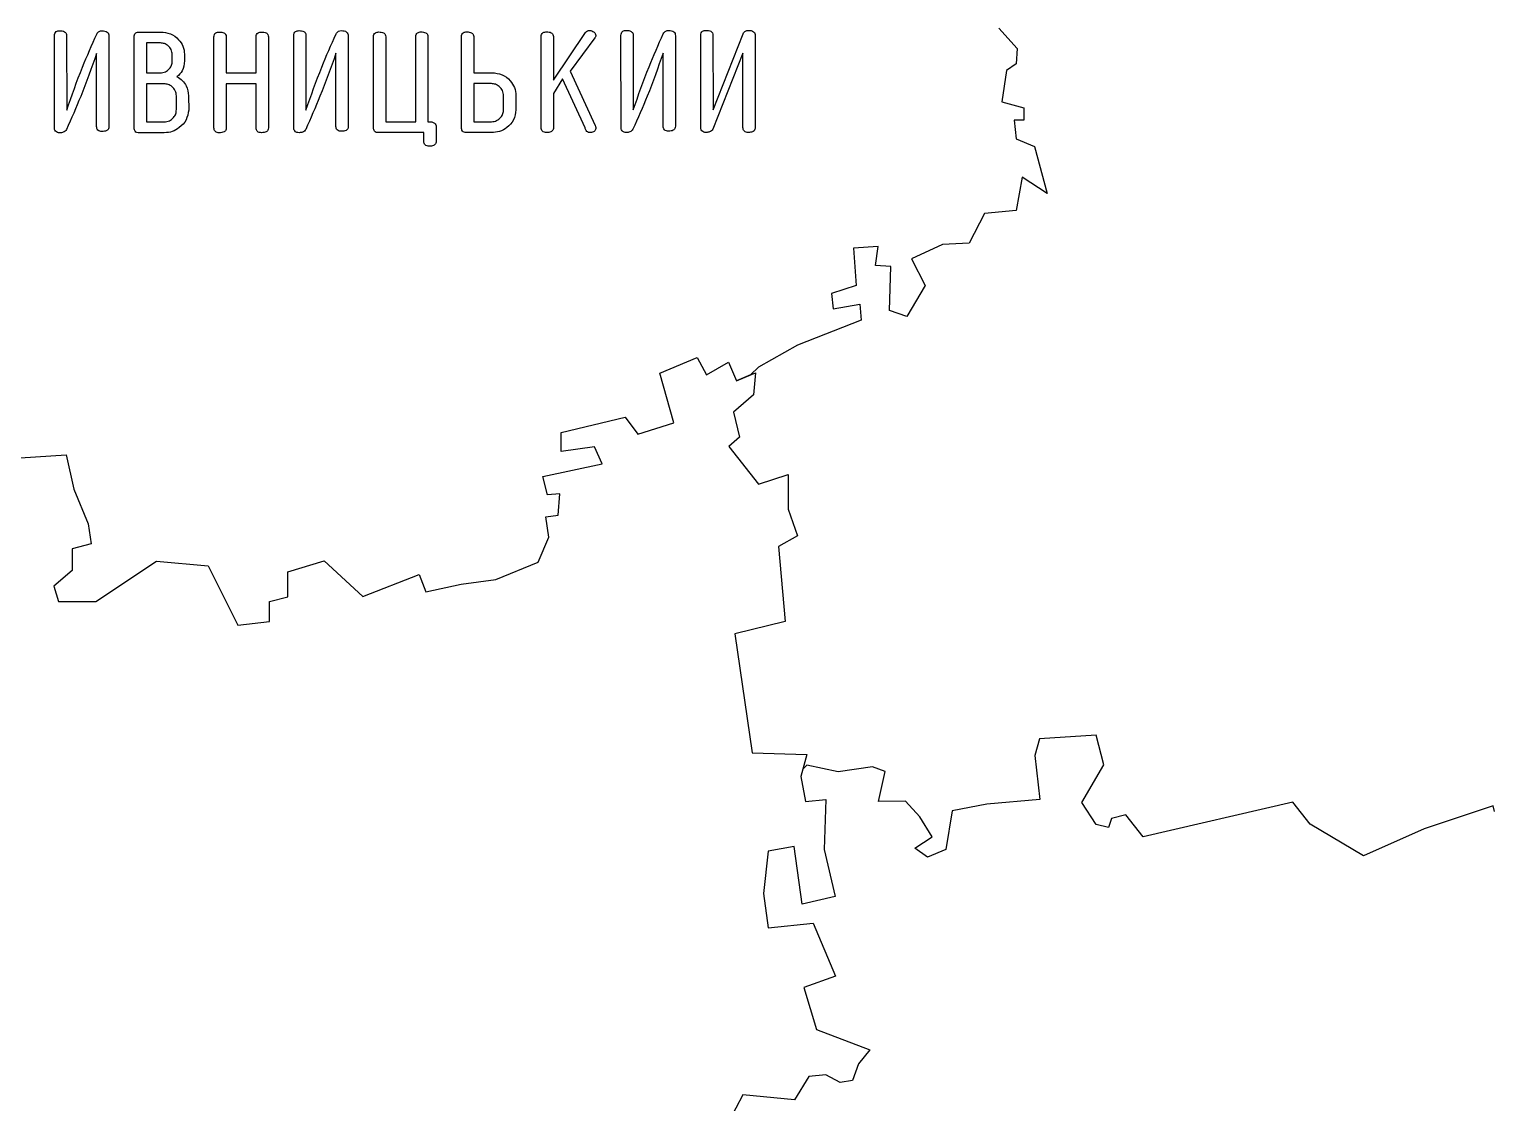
# Model space of a CAD drawing. Header units: millimetres. Extents: x 13 to 580, y 5 to 382.
# Drawn here: x 318.9 to 398.9, y 136 to 194.6 of the extents above; entities that cross this region are included whole.
import ezdxf

# ---------------------------------------------------------------- set-up
doc = ezdxf.new("R2010")
doc.units = ezdxf.units.MM

msp = doc.modelspace()

# ---------------------------------------------------------------- linework, layer by layer
at = {"color": 7, "linetype": 'Continuous', "lineweight": 25}
for p, q in [((320.306, 189.283), (320.303, 194.296)), ((320.972, 194.297), (320.974, 190.228)), ((324.926, 194.492), (326.094, 194.493)), ((333.372, 189.291), (333.369, 194.304)), ((334.038, 194.304), (334.04, 190.235)), ((347.552, 191.869), (349.305, 194.468)), ((351.24, 189.301), (351.237, 194.314)), ((351.906, 194.315), (351.908, 190.246)), ((355.595, 189.304), (355.592, 194.317)), ((356.261, 194.317), (356.263, 190.248)), ((356.263, 190.248), (357.903, 194.404)), ((371.868, 194.704), (372.875, 193.602)), ((323.276, 194.274), (323.279, 189.33)), ((324.661, 189.258), (324.658, 194.226)), ((325.327, 193.898), (325.328, 192.262)), ((326.087, 193.898), (325.327, 193.898)), ((329.017, 189.26), (329.014, 194.228)), ((329.683, 194.235), (329.684, 192.265)), ((331.319, 192.266), (331.318, 194.236)), ((331.987, 194.23), (331.99, 189.262)), ((336.342, 194.281), (336.345, 189.338)), ((337.727, 189.264), (337.724, 194.235)), ((338.393, 194.237), (338.396, 189.594)), ((340.031, 189.595), (340.029, 194.238)), ((340.697, 194.239), (340.7, 189.596)), ((342.529, 189.268), (342.526, 194.236)), ((343.195, 194.242), (343.196, 192.273)), ((346.884, 189.271), (346.881, 194.239)), ((347.55, 194.243), (347.552, 191.869)), ((349.815, 194.177), (348.455, 192.357)), ((354.21, 194.292), (354.212, 189.348)), ((358.565, 194.292), (358.568, 189.279)), ((372.875, 193.602), (372.81, 192.759)), ((322.61, 189.329), (322.607, 193.327)), ((326.74, 192.904), (326.74, 193.261)), ((327.409, 193.294), (327.409, 192.92)), ((335.676, 189.336), (335.674, 193.335)), ((353.544, 189.347), (353.541, 193.345)), ((357.897, 193.348), (356.248, 189.189)), ((357.899, 189.278), (357.897, 193.348)), ((372.81, 192.759), (372.291, 192.402)), ((325.328, 192.262), (326.088, 192.263)), ((329.684, 192.265), (331.319, 192.266)), ((343.196, 192.273), (344.197, 192.273)), ((348.052, 191.937), (347.552, 191.142)), ((349.276, 189.263), (348.052, 191.937)), ((348.455, 192.357), (349.831, 189.385)), ((372.291, 192.402), (372.032, 190.681)), ((326.293, 191.668), (325.329, 191.668)), ((325.329, 191.668), (325.33, 189.587)), ((331.319, 191.671), (329.684, 191.67)), ((329.684, 191.67), (329.685, 189.261)), ((331.321, 189.262), (331.319, 191.671)), ((344.16, 191.679), (343.196, 191.678)), ((343.196, 191.678), (343.197, 189.597)), ((347.552, 191.142), (347.553, 189.273)), ((326.965, 190.258), (326.964, 191.002)), ((327.633, 191.01), (327.634, 190.233)), ((344.832, 190.268), (344.832, 191.013)), ((345.501, 191.032), (345.501, 190.25)), ((372.032, 190.681), (373.234, 190.356)), ((373.234, 190.356), (373.235, 189.676)), ((325.33, 189.587), (326.294, 189.587)), ((338.396, 189.594), (340.031, 189.595)), ((340.7, 189.596), (340.772, 189.596)), ((343.197, 189.597), (344.161, 189.598)), ((373.235, 189.676), (372.714, 189.675)), ((372.714, 189.675), (372.812, 188.669)), ((326.305, 188.993), (324.932, 188.992)), ((340.478, 189.001), (337.998, 189)), ((340.478, 188.519), (340.478, 189.001)), ((341.146, 189.323), (341.147, 188.531)), ((344.172, 189.003), (342.799, 189.002)), ((372.812, 188.669), (373.818, 188.248)), ((373.818, 188.248), (374.501, 185.686)), ((373.137, 186.561), (372.814, 184.743)), ((374.501, 185.686), (373.137, 186.561)), ((372.814, 184.743), (371.095, 184.58)), ((371.095, 184.58), (370.253, 182.959)), ((365.289, 182.792), (363.925, 182.694)), ((363.925, 182.694), (364.088, 180.651)), ((365.127, 181.754), (365.289, 182.792)), ((368.792, 182.893), (367.106, 182.111)), ((370.253, 182.959), (368.792, 182.893)), ((365.97, 181.69), (365.127, 181.754)), ((365.906, 179.289), (365.97, 181.69)), ((367.106, 182.111), (367.852, 180.653)), ((364.088, 180.651), (362.727, 180.226)), ((362.727, 180.226), (362.824, 179.384)), ((367.852, 180.653), (366.848, 178.966)), ((362.824, 179.384), (364.284, 179.644)), ((364.284, 179.644), (364.349, 178.769)), ((366.848, 178.966), (365.906, 179.289)), ((364.349, 178.769), (360.879, 177.404)), ((353.352, 175.874), (355.396, 176.719)), ((355.396, 176.719), (355.915, 175.779)), ((360.879, 177.404), (358.738, 176.202)), ((355.915, 175.779), (357.115, 176.461)), ((357.115, 176.461), (357.537, 175.455)), ((358.738, 176.202), (358.316, 175.781)), ((354.131, 173.149), (353.352, 175.874)), ((357.537, 175.455), (358.577, 175.877)), ((358.316, 175.781), (357.537, 175.455)), ((358.577, 175.877), (358.48, 174.677)), ((358.48, 174.677), (357.378, 173.735)), ((357.378, 173.735), (357.702, 172.374)), ((347.968, 172.626), (351.472, 173.472)), ((351.472, 173.472), (352.153, 172.532)), ((352.153, 172.532), (354.131, 173.149)), ((347.968, 171.588), (347.968, 172.626)), ((357.702, 172.374), (357.118, 171.854)), ((318.442, 171.246), (320.941, 171.41)), ((320.941, 171.41), (321.364, 169.529)), ((349.785, 171.85), (347.968, 171.588)), ((350.207, 170.909), (349.785, 171.85)), ((357.118, 171.854), (358.742, 169.811)), ((346.963, 170.225), (350.207, 170.909)), ((358.742, 169.811), (360.364, 170.332)), ((360.364, 170.332), (360.365, 168.448)), ((321.364, 169.529), (322.144, 167.648)), ((347.223, 169.219), (346.963, 170.225)), ((347.905, 169.285), (347.223, 169.219)), ((347.809, 168.115), (347.905, 169.285)), ((347.126, 168.018), (347.809, 168.115)), ((347.29, 166.916), (347.126, 168.018)), ((360.365, 168.448), (360.885, 166.988)), ((322.144, 167.648), (322.306, 166.544)), ((322.306, 166.544), (321.268, 166.284)), ((346.708, 165.552), (347.29, 166.916)), ((360.885, 166.988), (359.847, 166.405)), ((359.847, 166.405), (360.205, 162.316)), ((321.268, 166.284), (321.269, 165.083)), ((322.568, 163.397), (325.876, 165.606)), ((325.876, 165.606), (328.699, 165.346)), ((333.046, 165.026), (335.025, 165.611)), ((335.025, 165.611), (337.136, 163.665)), ((344.403, 164.609), (346.708, 165.552)), ((321.269, 165.083), (320.263, 164.239)), ((328.699, 165.346), (330.322, 162.103)), ((333.047, 163.663), (333.046, 165.026)), ((337.136, 163.665), (340.217, 164.867)), ((340.217, 164.867), (340.575, 163.925)), ((320.263, 164.239), (320.522, 163.396)), ((340.575, 163.925), (342.52, 164.35)), ((342.52, 164.35), (344.403, 164.609)), ((320.522, 163.396), (322.568, 163.397)), ((332.043, 163.403), (333.047, 163.663)), ((332.043, 162.3), (332.043, 163.403)), ((360.205, 162.316), (357.449, 161.632)), ((330.322, 162.103), (332.043, 162.3)), ((357.449, 161.632), (358.393, 155.144)), ((377.179, 156.098), (374.098, 155.899)), ((377.602, 154.473), (377.179, 156.098)), ((358.393, 155.144), (361.378, 155.049)), ((374.098, 155.899), (373.837, 154.991)), ((361.378, 155.049), (361.055, 153.847)), ((361.378, 154.464), (361.163, 154.249)), ((363.099, 154.107), (361.378, 154.464)), ((364.98, 154.369), (363.099, 154.107)), ((365.661, 154.109), (364.98, 154.369)), ((373.837, 154.991), (374.1, 152.589)), ((376.402, 152.429), (377.602, 154.473)), ((361.055, 153.847), (361.316, 152.484)), ((365.306, 152.487), (365.661, 154.109)), ((361.316, 152.484), (362.419, 152.582)), ((362.419, 152.582), (362.324, 149.858)), ((366.766, 152.488), (365.306, 152.487)), ((367.547, 151.645), (366.766, 152.488)), ((369.329, 151.971), (368.974, 149.862)), ((371.211, 152.328), (369.329, 151.971)), ((374.1, 152.589), (371.211, 152.328)), ((377.182, 151.229), (376.402, 152.429)), ((387.922, 152.436), (379.745, 150.549)), ((388.864, 151.236), (387.922, 152.436)), ((398.857, 152.245), (395.094, 150.982)), ((398.925, 151.925), (398.857, 152.245)), ((368.228, 150.542), (367.547, 151.645)), ((377.863, 151.067), (377.182, 151.229)), ((378.026, 151.555), (377.863, 151.067)), ((378.804, 151.748), (378.026, 151.555)), ((379.745, 150.549), (378.804, 151.748)), ((391.783, 149.517), (388.864, 151.236)), ((367.288, 149.924), (368.228, 150.542)), ((395.094, 150.982), (391.783, 149.517)), ((359.271, 149.759), (359.014, 147.455)), ((360.7, 150.018), (359.271, 149.759)), ((361.123, 146.872), (360.7, 150.018)), ((362.324, 149.858), (362.941, 147.294)), ((367.969, 149.439), (367.288, 149.924)), ((368.974, 149.862), (367.969, 149.439)), ((359.014, 147.455), (359.273, 145.573)), ((362.941, 147.294), (361.123, 146.872)), ((359.273, 145.573), (361.74, 145.834)), ((361.74, 145.834), (362.943, 142.947)), ((362.943, 142.947), (361.224, 142.33)), ((361.224, 142.33), (361.907, 140.025)), ((361.907, 140.025), (364.827, 138.924)), ((364.827, 138.924), (364.211, 138.145)), ((362.427, 137.56), (361.486, 137.462)), ((363.206, 137.139), (362.427, 137.56)), ((364.211, 138.145), (363.887, 137.236)), ((361.486, 137.462), (360.708, 136.196)), ((363.887, 137.236), (363.206, 137.139)), ((357.884, 136.455), (355.843, 132.591)), ((360.708, 136.196), (357.884, 136.455))]:
    msp.add_line(p, q, dxfattribs=at)
for points, knots in [([(320.303, 194.296), (320.306, 194.34), (320.311, 194.426), (320.417, 194.552), (320.531, 194.559), (320.6, 194.564)], [0, 0, 0, 0, 0.281448, 0.560417, 1, 1, 1, 1]), ([(320.6, 194.564), (320.689, 194.56), (320.801, 194.555), (320.907, 194.477), (320.961, 194.407), (320.968, 194.341), (320.972, 194.297)], [0, 0, 0, 0, 0.498897, 0.624506, 0.750276, 1, 1, 1, 1]), ([(320.974, 190.228), (321.25, 191.015), (321.742, 192.422), (322.347, 193.784), (322.614, 194.384)], [0, 0, 0, 0, 0.5598552, 1, 1, 1, 1]), ([(322.614, 194.384), (322.655, 194.441), (322.728, 194.544), (322.852, 194.559), (322.906, 194.565)], [0, 0, 0, 0, 0.559078, 1, 1, 1, 1]), ([(322.906, 194.565), (322.956, 194.563), (323.056, 194.558), (323.191, 194.504), (323.268, 194.393), (323.273, 194.313), (323.276, 194.274)], [0, 0, 0, 0, 0.281021, 0.56014, 0.77958, 1, 1, 1, 1]), ([(324.658, 194.226), (324.66, 194.267), (324.664, 194.348), (324.733, 194.446), (324.831, 194.487), (324.895, 194.49), (324.926, 194.492)], [0, 0, 0, 0, 0.280908, 0.558878, 0.778848, 1, 1, 1, 1]), ([(326.094, 194.493), (326.279, 194.475), (326.651, 194.441), (327.076, 194.123), (327.359, 193.73), (327.392, 193.439), (327.409, 193.294)], [0, 0, 0, 0, 0.280068, 0.559778, 0.780043, 1, 1, 1, 1]), ([(329.014, 194.228), (329.016, 194.271), (329.022, 194.357), (329.129, 194.483), (329.242, 194.49), (329.311, 194.494)], [0, 0, 0, 0, 0.2815406, 0.5603162, 1, 1, 1, 1]), ([(329.311, 194.494), (329.399, 194.491), (329.509, 194.486), (329.617, 194.412), (329.671, 194.344), (329.678, 194.278), (329.683, 194.235)], [0, 0, 0, 0, 0.49893, 0.62494, 0.750394, 1, 1, 1, 1]), ([(331.318, 194.236), (331.321, 194.278), (331.327, 194.364), (331.411, 194.458), (331.515, 194.492), (331.582, 194.495), (331.615, 194.496)], [0, 0, 0, 0, 0.280279, 0.558158, 0.778952, 1, 1, 1, 1]), ([(331.615, 194.496), (331.704, 194.491), (331.815, 194.486), (331.922, 194.411), (331.975, 194.34), (331.982, 194.274), (331.987, 194.23)], [0, 0, 0, 0, 0.498863, 0.624687, 0.750258, 1, 1, 1, 1]), ([(333.369, 194.304), (333.372, 194.347), (333.377, 194.433), (333.484, 194.559), (333.597, 194.567), (333.666, 194.571)], [0, 0, 0, 0, 0.281448, 0.560417, 1, 1, 1, 1]), ([(333.666, 194.571), (333.756, 194.567), (333.867, 194.562), (333.974, 194.485), (334.027, 194.415), (334.034, 194.348), (334.038, 194.304)], [0, 0, 0, 0, 0.498897, 0.624506, 0.750276, 1, 1, 1, 1]), ([(334.04, 190.235), (334.316, 191.023), (334.808, 192.43), (335.414, 193.792), (335.68, 194.391)], [0, 0, 0, 0, 0.559855, 1, 1, 1, 1]), ([(335.68, 194.391), (335.721, 194.449), (335.794, 194.552), (335.918, 194.566), (335.973, 194.573)], [0, 0, 0, 0, 0.559078, 1, 1, 1, 1]), ([(335.973, 194.573), (336.023, 194.57), (336.122, 194.566), (336.257, 194.512), (336.334, 194.4), (336.339, 194.321), (336.342, 194.281)], [0, 0, 0, 0, 0.281021, 0.56014, 0.77958, 1, 1, 1, 1]), ([(337.724, 194.235), (337.727, 194.278), (337.733, 194.363), (337.84, 194.488), (337.953, 194.495), (338.022, 194.5)], [0, 0, 0, 0, 0.281484, 0.560391, 1, 1, 1, 1]), ([(338.022, 194.5), (338.11, 194.495), (338.22, 194.49), (338.328, 194.416), (338.382, 194.347), (338.389, 194.281), (338.393, 194.237)], [0, 0, 0, 0, 0.499126, 0.624719, 0.750407, 1, 1, 1, 1]), ([(340.029, 194.238), (340.031, 194.281), (340.037, 194.366), (340.145, 194.489), (340.257, 194.496), (340.326, 194.501)], [0, 0, 0, 0, 0.281462, 0.560027, 1, 1, 1, 1]), ([(340.326, 194.501), (340.414, 194.497), (340.525, 194.491), (340.632, 194.418), (340.686, 194.348), (340.693, 194.282), (340.697, 194.239)], [0, 0, 0, 0, 0.499126, 0.624719, 0.750407, 1, 1, 1, 1]), ([(342.526, 194.236), (342.529, 194.279), (342.534, 194.365), (342.641, 194.49), (342.754, 194.498), (342.823, 194.502)], [0, 0, 0, 0, 0.2815406, 0.5603162, 1, 1, 1, 1]), ([(342.823, 194.502), (342.911, 194.498), (343.021, 194.493), (343.129, 194.42), (343.183, 194.351), (343.19, 194.286), (343.195, 194.242)], [0, 0, 0, 0, 0.49893, 0.62494, 0.750394, 1, 1, 1, 1]), ([(346.881, 194.239), (346.884, 194.282), (346.89, 194.368), (346.996, 194.493), (347.109, 194.5), (347.178, 194.505)], [0, 0, 0, 0, 0.281541, 0.560316, 1, 1, 1, 1]), ([(347.178, 194.505), (347.267, 194.501), (347.377, 194.495), (347.485, 194.422), (347.539, 194.352), (347.546, 194.286), (347.55, 194.243)], [0, 0, 0, 0, 0.499126, 0.624719, 0.750407, 1, 1, 1, 1]), ([(349.305, 194.468), (349.337, 194.504), (349.394, 194.568), (349.479, 194.577), (349.516, 194.581)], [0, 0, 0, 0, 0.559317, 1, 1, 1, 1]), ([(349.516, 194.581), (349.562, 194.578), (349.653, 194.572), (349.761, 194.501), (349.842, 194.414), (349.858, 194.344), (349.866, 194.309)], [0, 0, 0, 0, 0.280613, 0.560693, 0.781424, 1, 1, 1, 1]), ([(349.866, 194.309), (349.862, 194.282), (349.856, 194.234), (349.827, 194.194), (349.815, 194.177)], [0, 0, 0, 0, 0.557562, 1, 1, 1, 1]), ([(351.237, 194.314), (351.239, 194.358), (351.245, 194.444), (351.351, 194.57), (351.464, 194.577), (351.534, 194.582)], [0, 0, 0, 0, 0.281448, 0.560417, 1, 1, 1, 1]), ([(351.534, 194.582), (351.623, 194.578), (351.735, 194.573), (351.841, 194.495), (351.895, 194.425), (351.901, 194.359), (351.906, 194.315)], [0, 0, 0, 0, 0.498897, 0.624506, 0.750276, 1, 1, 1, 1]), ([(351.908, 190.246), (352.184, 191.033), (352.676, 192.44), (353.281, 193.802), (353.548, 194.402)], [0, 0, 0, 0, 0.559855, 1, 1, 1, 1]), ([(353.548, 194.402), (353.589, 194.459), (353.662, 194.562), (353.786, 194.577), (353.84, 194.583)], [0, 0, 0, 0, 0.559078, 1, 1, 1, 1]), ([(353.84, 194.583), (353.89, 194.581), (353.99, 194.576), (354.124, 194.522), (354.201, 194.411), (354.207, 194.332), (354.21, 194.292)], [0, 0, 0, 0, 0.281021, 0.56014, 0.77958, 1, 1, 1, 1]), ([(355.592, 194.317), (355.595, 194.36), (355.6, 194.446), (355.707, 194.572), (355.82, 194.58), (355.889, 194.584)], [0, 0, 0, 0, 0.2814482, 0.5604169, 1, 1, 1, 1]), ([(355.889, 194.584), (355.979, 194.58), (356.09, 194.575), (356.196, 194.498), (356.25, 194.428), (356.257, 194.361), (356.261, 194.317)], [0, 0, 0, 0, 0.498897, 0.624506, 0.750276, 1, 1, 1, 1]), ([(357.903, 194.404), (357.944, 194.462), (358.017, 194.565), (358.141, 194.579), (358.196, 194.586)], [0, 0, 0, 0, 0.5590784, 1, 1, 1, 1]), ([(358.196, 194.586), (358.246, 194.583), (358.346, 194.579), (358.481, 194.524), (358.557, 194.411), (358.562, 194.332), (358.565, 194.292)], [0, 0, 0, 0, 0.28088, 0.560087, 0.779631, 1, 1, 1, 1]), ([(326.74, 193.261), (326.728, 193.356), (326.704, 193.546), (326.521, 193.75), (326.311, 193.879), (326.162, 193.892), (326.087, 193.898)], [0, 0, 0, 0, 0.279312, 0.559225, 0.779658, 1, 1, 1, 1]), ([(322.607, 193.327), (322.329, 192.539), (321.831, 191.132), (321.225, 189.769), (320.958, 189.168)], [0, 0, 0, 0, 0.559866, 1, 1, 1, 1]), ([(326.088, 192.263), (326.183, 192.274), (326.374, 192.297), (326.583, 192.472), (326.72, 192.68), (326.733, 192.829), (326.74, 192.904)], [0, 0, 0, 0, 0.279555, 0.559387, 0.779725, 1, 1, 1, 1]), ([(327.409, 192.92), (327.388, 192.729), (327.35, 192.388), (327.102, 192.155), (326.993, 192.052)], [0, 0, 0, 0, 0.559097, 1, 1, 1, 1]), ([(335.674, 193.335), (335.395, 192.547), (334.897, 191.14), (334.291, 189.776), (334.025, 189.176)], [0, 0, 0, 0, 0.559866, 1, 1, 1, 1]), ([(353.541, 193.345), (353.263, 192.557), (352.765, 191.15), (352.159, 189.787), (351.892, 189.186)], [0, 0, 0, 0, 0.559866, 1, 1, 1, 1]), ([(326.993, 192.052), (327.096, 191.99), (327.302, 191.865), (327.554, 191.503), (327.603, 191.196), (327.633, 191.01)], [0, 0, 0, 0, 0.280414, 0.561424, 1, 1, 1, 1]), ([(344.197, 192.273), (344.385, 192.255), (344.762, 192.217), (345.181, 191.879), (345.455, 191.474), (345.485, 191.179), (345.501, 191.032)], [0, 0, 0, 0, 0.279863, 0.559448, 0.77981, 1, 1, 1, 1]), ([(326.964, 191.002), (326.953, 191.101), (326.929, 191.299), (326.744, 191.514), (326.525, 191.649), (326.37, 191.662), (326.293, 191.668)], [0, 0, 0, 0, 0.2795343, 0.5594518, 0.7797364, 1, 1, 1, 1]), ([(344.832, 191.013), (344.819, 191.111), (344.795, 191.308), (344.609, 191.522), (344.393, 191.659), (344.238, 191.672), (344.16, 191.679)], [0, 0, 0, 0, 0.279473, 0.559252, 0.779548, 1, 1, 1, 1]), ([(326.294, 189.587), (326.393, 189.599), (326.591, 189.622), (326.808, 189.806), (326.945, 190.024), (326.958, 190.18), (326.965, 190.258)], [0, 0, 0, 0, 0.279583, 0.559261, 0.77956, 1, 1, 1, 1]), ([(327.634, 190.233), (327.602, 190.046), (327.54, 189.672), (327.169, 189.279), (326.748, 189.03), (326.453, 189.005), (326.305, 188.993)], [0, 0, 0, 0, 0.278701, 0.559067, 0.779455, 1, 1, 1, 1]), ([(340.772, 189.596), (340.821, 189.594), (340.919, 189.59), (341.052, 189.543), (341.137, 189.44), (341.143, 189.362), (341.146, 189.323)], [0, 0, 0, 0, 0.281147, 0.560804, 0.779889, 1, 1, 1, 1]), ([(344.161, 189.598), (344.26, 189.609), (344.458, 189.633), (344.675, 189.817), (344.812, 190.035), (344.826, 190.19), (344.832, 190.268)], [0, 0, 0, 0, 0.2795834, 0.5592609, 0.7795597, 1, 1, 1, 1]), ([(345.501, 190.25), (345.475, 190.061), (345.422, 189.681), (345.052, 189.275), (344.62, 189.035), (344.322, 189.014), (344.172, 189.003)], [0, 0, 0, 0, 0.279103, 0.559028, 0.779362, 1, 1, 1, 1]), ([(320.601, 188.989), (320.556, 188.992), (320.467, 188.997), (320.358, 189.07), (320.311, 189.178), (320.307, 189.248), (320.306, 189.283)], [0, 0, 0, 0, 0.280651, 0.558693, 0.778951, 1, 1, 1, 1]), ([(320.958, 189.168), (320.936, 189.136), (320.891, 189.07), (320.764, 189.001), (320.663, 188.994), (320.601, 188.989)], [0, 0, 0, 0, 0.279875, 0.560613, 1, 1, 1, 1]), ([(322.907, 189.065), (322.865, 189.067), (322.78, 189.07), (322.67, 189.129), (322.616, 189.228), (322.612, 189.295), (322.61, 189.329)], [0, 0, 0, 0, 0.281021, 0.559655, 0.779356, 1, 1, 1, 1]), ([(323.279, 189.33), (323.274, 189.286), (323.268, 189.22), (323.214, 189.15), (323.107, 189.075), (322.996, 189.07), (322.907, 189.065)], [0, 0, 0, 0, 0.249747, 0.375396, 0.501139, 1, 1, 1, 1]), ([(324.932, 188.992), (324.891, 188.994), (324.81, 188.998), (324.709, 189.063), (324.667, 189.162), (324.663, 189.226), (324.661, 189.258)], [0, 0, 0, 0, 0.2808303, 0.5589512, 0.7791571, 1, 1, 1, 1]), ([(329.314, 188.994), (329.271, 188.996), (329.186, 189), (329.076, 189.059), (329.022, 189.16), (329.019, 189.227), (329.017, 189.26)], [0, 0, 0, 0, 0.2810305, 0.5596768, 0.7793858, 1, 1, 1, 1]), ([(329.685, 189.261), (329.681, 189.217), (329.674, 189.151), (329.621, 189.08), (329.514, 189.005), (329.403, 188.999), (329.314, 188.994)], [0, 0, 0, 0, 0.249742, 0.3753132, 0.5011374, 1, 1, 1, 1]), ([(331.618, 188.996), (331.575, 188.998), (331.49, 189.001), (331.38, 189.06), (331.326, 189.161), (331.323, 189.228), (331.321, 189.262)], [0, 0, 0, 0, 0.281031, 0.559677, 0.779386, 1, 1, 1, 1]), ([(331.99, 189.262), (331.985, 189.218), (331.978, 189.152), (331.925, 189.081), (331.818, 189.006), (331.707, 189), (331.618, 188.996)], [0, 0, 0, 0, 0.249742, 0.375313, 0.501137, 1, 1, 1, 1]), ([(333.667, 188.997), (333.622, 188.999), (333.533, 189.004), (333.424, 189.078), (333.377, 189.186), (333.374, 189.256), (333.372, 189.291)], [0, 0, 0, 0, 0.280651, 0.558693, 0.778951, 1, 1, 1, 1]), ([(334.025, 189.176), (334.002, 189.143), (333.958, 189.078), (333.83, 189.009), (333.729, 189.001), (333.667, 188.997)], [0, 0, 0, 0, 0.2798749, 0.5606134, 1, 1, 1, 1]), ([(335.973, 189.073), (335.931, 189.075), (335.846, 189.078), (335.736, 189.136), (335.682, 189.236), (335.678, 189.303), (335.676, 189.336)], [0, 0, 0, 0, 0.281021, 0.559655, 0.779356, 1, 1, 1, 1]), ([(336.345, 189.338), (336.341, 189.294), (336.334, 189.228), (336.28, 189.158), (336.173, 189.083), (336.062, 189.077), (335.973, 189.073)], [0, 0, 0, 0, 0.249747, 0.375396, 0.501139, 1, 1, 1, 1]), ([(337.998, 189), (337.957, 189.002), (337.876, 189.005), (337.776, 189.071), (337.733, 189.169), (337.729, 189.232), (337.727, 189.264)], [0, 0, 0, 0, 0.280832, 0.558924, 0.779064, 1, 1, 1, 1]), ([(342.799, 189.002), (342.759, 189.004), (342.677, 189.008), (342.576, 189.074), (342.534, 189.173), (342.531, 189.236), (342.529, 189.268)], [0, 0, 0, 0, 0.28083, 0.558951, 0.779157, 1, 1, 1, 1]), ([(347.182, 189.005), (347.139, 189.007), (347.054, 189.01), (346.943, 189.069), (346.89, 189.17), (346.886, 189.237), (346.884, 189.271)], [0, 0, 0, 0, 0.281031, 0.559677, 0.779386, 1, 1, 1, 1]), ([(347.553, 189.273), (347.551, 189.241), (347.546, 189.176), (347.493, 189.09), (347.37, 189.013), (347.259, 189.008), (347.182, 189.005)], [0, 0, 0, 0, 0.186977, 0.373335, 0.560379, 1, 1, 1, 1]), ([(349.516, 189.006), (349.481, 189.013), (349.41, 189.025), (349.325, 189.127), (349.295, 189.211), (349.276, 189.263)], [0, 0, 0, 0, 0.278248, 0.559683, 1, 1, 1, 1]), ([(349.864, 189.267), (349.862, 189.236), (349.858, 189.174), (349.81, 189.091), (349.694, 189.016), (349.589, 189.01), (349.516, 189.006)], [0, 0, 0, 0, 0.18725, 0.373849, 0.560582, 1, 1, 1, 1]), ([(349.831, 189.385), (349.841, 189.364), (349.857, 189.326), (349.862, 189.285), (349.864, 189.267)], [0, 0, 0, 0, 0.560112, 1, 1, 1, 1]), ([(351.535, 189.007), (351.49, 189.01), (351.401, 189.015), (351.291, 189.088), (351.245, 189.196), (351.241, 189.266), (351.24, 189.301)], [0, 0, 0, 0, 0.280651, 0.558693, 0.778951, 1, 1, 1, 1]), ([(351.892, 189.186), (351.87, 189.154), (351.825, 189.088), (351.698, 189.019), (351.596, 189.012), (351.535, 189.007)], [0, 0, 0, 0, 0.2798749, 0.5606134, 1, 1, 1, 1]), ([(353.841, 189.083), (353.798, 189.085), (353.714, 189.089), (353.604, 189.147), (353.549, 189.246), (353.545, 189.313), (353.544, 189.347)], [0, 0, 0, 0, 0.281021, 0.559655, 0.779356, 1, 1, 1, 1]), ([(354.212, 189.348), (354.208, 189.304), (354.202, 189.238), (354.148, 189.168), (354.041, 189.093), (353.93, 189.088), (353.841, 189.083)], [0, 0, 0, 0, 0.249747, 0.375396, 0.501139, 1, 1, 1, 1]), ([(355.89, 189.01), (355.845, 189.012), (355.756, 189.017), (355.647, 189.091), (355.6, 189.199), (355.597, 189.269), (355.595, 189.304)], [0, 0, 0, 0, 0.2806514, 0.5586934, 0.7789514, 1, 1, 1, 1]), ([(356.248, 189.189), (356.225, 189.156), (356.181, 189.091), (356.053, 189.022), (355.952, 189.014), (355.89, 189.01)], [0, 0, 0, 0, 0.279875, 0.560613, 1, 1, 1, 1]), ([(358.196, 189.011), (358.154, 189.013), (358.068, 189.016), (357.959, 189.077), (357.904, 189.177), (357.901, 189.245), (357.899, 189.278)], [0, 0, 0, 0, 0.281082, 0.559589, 0.779229, 1, 1, 1, 1]), ([(358.568, 189.279), (358.566, 189.246), (358.562, 189.181), (358.507, 189.096), (358.385, 189.019), (358.274, 189.015), (358.196, 189.011)], [0, 0, 0, 0, 0.187044, 0.373356, 0.560359, 1, 1, 1, 1]), ([(340.775, 188.258), (340.733, 188.26), (340.649, 188.264), (340.538, 188.32), (340.484, 188.419), (340.48, 188.486), (340.478, 188.519)], [0, 0, 0, 0, 0.2809658, 0.5597026, 0.7794728, 1, 1, 1, 1]), ([(341.147, 188.531), (341.145, 188.498), (341.14, 188.433), (341.087, 188.346), (340.965, 188.267), (340.854, 188.262), (340.775, 188.258)], [0, 0, 0, 0, 0.187099, 0.373542, 0.560408, 1, 1, 1, 1])]:
    msp.add_open_spline(points, degree=3, knots=knots, dxfattribs=at)

doc.saveas('drawing.dxf')
